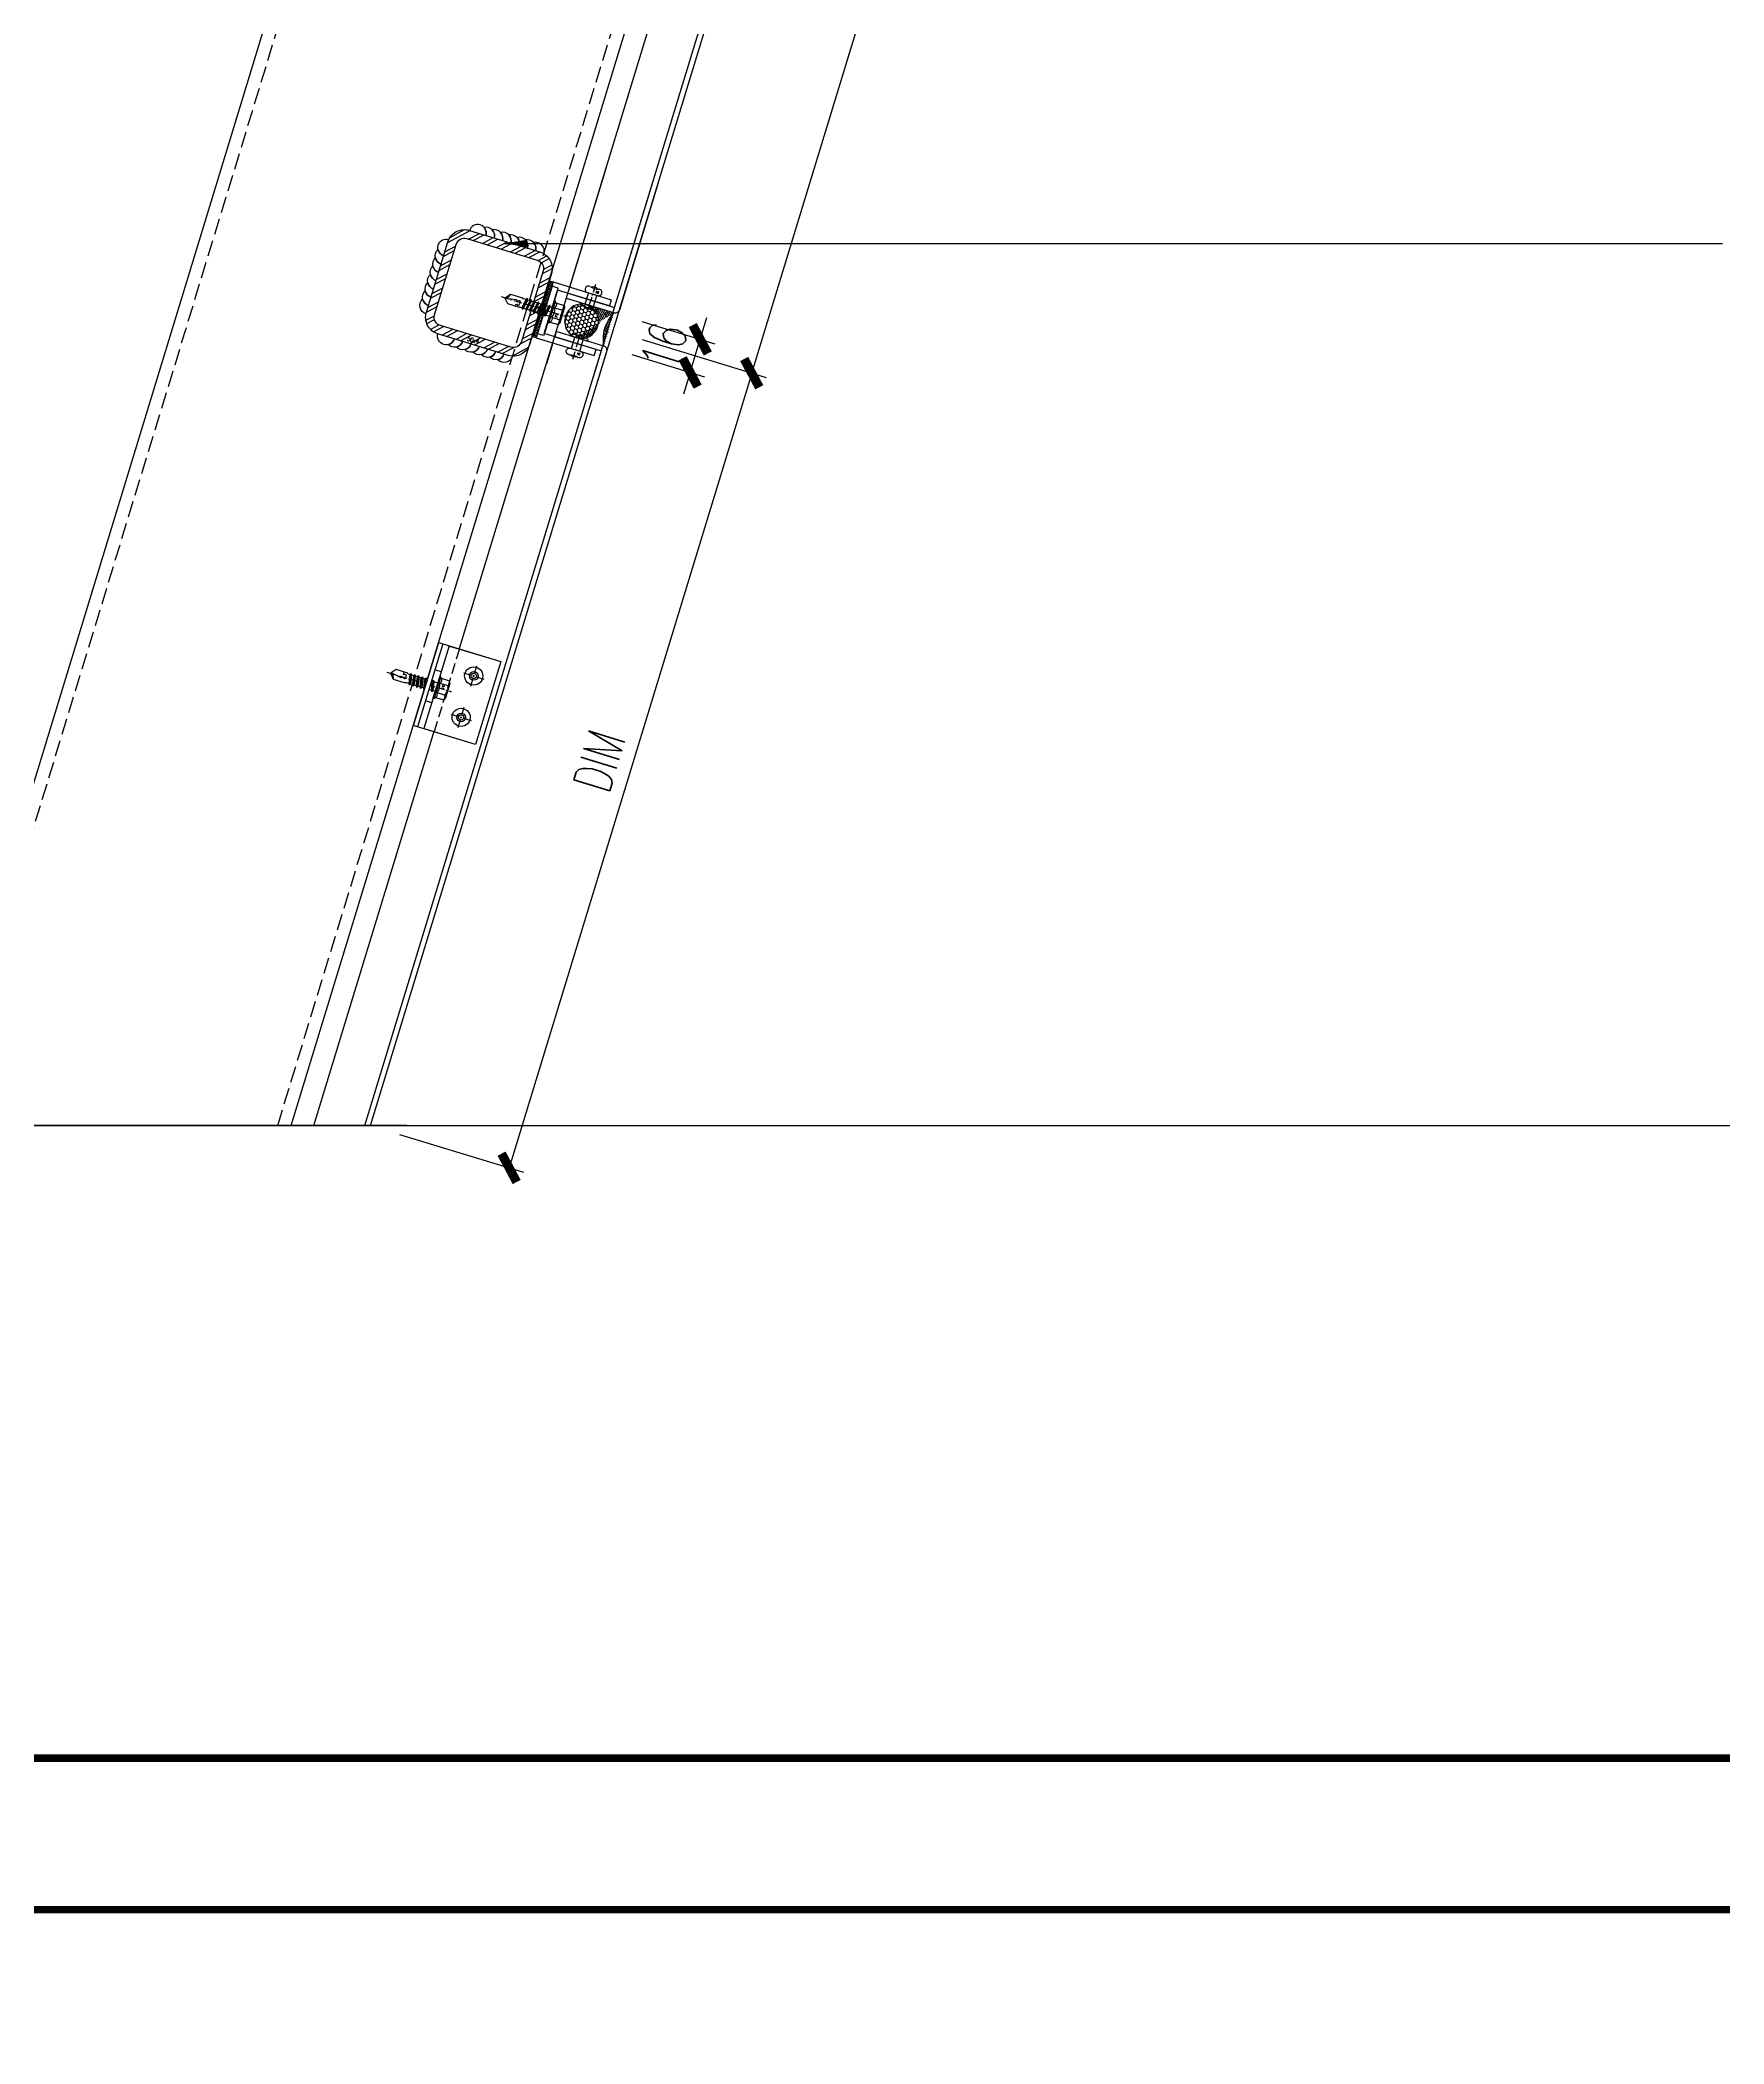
# Model space of a CAD drawing. Extents: x -160106 to 966792, y -663931 to 1550022.
# Drawn here: x -78784 to -78006, y -99664 to -98738 of the extents above; entities that cross this region are included whole.
import ezdxf
from ezdxf.enums import TextEntityAlignment as Align
from ezdxf.xclip import XClip

# ---------------------------------------------------------------- set-up
doc = ezdxf.new("R2010")
doc.units = 0
for name, pattern in [('CENTER', [2, 1.25, -0.25, 0.25, -0.25]), ('ZN-CENTER', [2, 1.25, -0.25, 0.25, -0.25]), ('ZN-DASH', [0.35, 0.25, -0.1])]:
    doc.linetypes.add(name, pattern=pattern)
for name, color, linetype in [('!ZN1-填充-8', 8, 'Continuous'), ('!ZN3-铝板幕墙-3', 3, 'Continuous'), ('!ZN4-辅助材料-1', 1, 'Continuous'), ('!ZN4-配件-11', 11, 'Continuous'), ('!ZN5-钢材投影-40', 40, 'Continuous'), ('!ZN5-钢材断面-2', 2, 'Continuous'), ('!ZN5-铝材投影-112', 112, 'Continuous'), ('!ZN6-虚线-8', 8, 'ZN-DASH'), ('0-cxFrame', 155, 'Continuous'), ('3符号', 173, 'Continuous'), ('DIM', 173, 'Continuous'), ('Fill', 8, 'Continuous'), ('焊缝', 8, 'Continuous')]:
    doc.layers.add(name, color=color, linetype=linetype)
doc.layers.add('0-cxText', color=131, linetype='Continuous', lineweight=25)
doc.layers.add('@ZN-型材编号（非打印层）', color=8, linetype='Continuous', plot=False)
doc.styles.add('cx_tuming', font='simhei.ttf')
doc.styles.add('cx_tuqian1', font='')
doc.styles.add('DHTEXT-1', font='ROMANS.shx', dxfattribs={"width": 0.7, "bigfont": 'CHINESE.shx'})
doc.styles.add('黑体', font='simhei.ttf', dxfattribs={"height": 12})
doc.styles.get('cx_tuqian1').set_extended_font_data('SimSun')
doc.dimstyles.new('ZN7', dxfattribs={"dimscale": 7, "dimtxt": 2.5, "dimasz": 1.5, "dimexe": 1, "dimexo": 2, "dimgap": 0.9, "dimtad": 1, "dimdec": 0, "dimdsep": 46, "dimtxsty": 'DHTEXT-1', "dimblk": 'ARCHTICK', "dimcen": 2.5, "dimclrd": 173, "dimclre": 173, "dimclrt": 7, "dimazin": 2, "dimtfac": 1, "dimtix": 1, "dimtmove": 2, "dimatfit": 3, "dimfxl": 0, "dimarcsym": 0})

# ---------------------------------------------------------------- blocks, each defined once
blk = doc.blocks.new('铝板16mm胶缝')
at = {"layer": '!ZN1-填充-8'}
h = blk.add_hatch(dxfattribs=at)
h.set_pattern_fill('HONEY', color=256, scale=0.7, angle=-270, style=0)
h.set_pattern_definition([(90, (10097.3199, 185.0233), (-0.9623705, 1.666875), [1.11125, -2.2225]), (210, (10097.3199, 185.0233), (-0.962370845, -1.6668748), [1.11125, -2.2225]), (150, (10097.3199, 185.0233), (-1.924741345, 2e-07), [-2.2225, 1.11125])])
edge = h.paths.add_edge_path()
edge.add_ellipse((-8.5, 14.57), major_axis=(-8, 0), ratio=0.974793, start_angle=0, end_angle=360)
h = blk.add_hatch(dxfattribs=at)
h.set_pattern_fill('ANSI35', color=256, scale=0.5, angle=-270, style=0)
h.set_pattern_definition([(135, (0, 0), (-1.12253, -1.12253), []), (135, (0, 1.1225), (-1.12253, -1.12253), [1.984375, -0.396875, 0, -0.396875])])
edge = h.paths.add_edge_path()
edge.add_line((-0.51, 1.37), (-0.5, 14.57))
edge.add_line((-16.5, 1.37), (-16.5, 14.57))
edge.add_ellipse((-8.5, 14.57), major_axis=(-8, 0), ratio=0.974793, start_angle=0, end_angle=180)
edge.add_arc((-8.5, -14.45), 17.72, 63.16567, 116.83433)
at = {"layer": '!ZN4-辅助材料-1', "ltscale": 0.5}
blk.add_arc((-8.5, -14.45), 17.72, 63.16567, 116.83433, dxfattribs=at)
blk.add_ellipse((-8.5, 14.57), major_axis=(-8, 0), ratio=0.974793, dxfattribs=at)
at = {"layer": 'Defpoints', "ltscale": 0.5}
for p in [(-16.5, -0.63), (-8.5, -0.63), (-0.5, -0.63)]:
    blk.add_point(p, dxfattribs=at)
blk = doc.blocks.new('*U3378')
at = {"color": 0, "linetype": 'ZN-CENTER', "ltscale": 3}
blk.add_line((24, 0), (-7.28, 0), dxfattribs=at)
at = {"ltscale": 10}
for p, q in [((-5.45, -3.46), (-5.45, 3.46)), ((-1.02, 4.62), (-4.95, 4.62)), ((-1.02, 2.31), (-4.95, 2.31)), ((-0.55, -5.12), (-0.55, 5.12)), ((-0.17, 5.48), (0, 4.84)), ((0, -4.84), (0, 4.84)), ((0, 2.08), (14.29, 2.08)), ((1.42, 2.73), (2.2, -2.73)), ((3.22, 2.73), (4, -2.73)), ((5.02, 2.73), (5.8, -2.73)), ((6.82, 2.73), (7.6, -2.73)), ((8.62, 2.73), (9.4, -2.73)), ((10.42, 2.73), (11.2, -2.73)), ((12.22, 2.73), (13, -2.73)), ((-1.02, -2.31), (-4.95, -2.31)), ((-1.02, -4.62), (-4.95, -4.62)), ((-0.17, -5.48), (0, -4.84)), ((14.29, -2.09), (0, -2.09))]:
    blk.add_line(p, q, dxfattribs=at)
for points in [[(1.83, -2.09), (1.05, 2.08), (1.42, 2.73), (1.79, 2.08), (2.57, -2.09), (2.2, -2.73)], [(3.63, -2.09), (2.85, 2.08), (3.22, 2.73), (3.59, 2.08), (4.37, -2.09), (4, -2.73)], [(5.43, -2.09), (4.65, 2.08), (5.02, 2.73), (5.39, 2.08), (6.17, -2.09), (5.8, -2.73)], [(7.23, -2.09), (6.45, 2.08), (6.82, 2.73), (7.19, 2.08), (7.97, -2.09), (7.6, -2.73)], [(9.03, -2.09), (8.25, 2.08), (8.62, 2.73), (8.99, 2.08), (9.77, -2.09), (9.4, -2.73)], [(10.83, -2.09), (10.05, 2.08), (10.42, 2.73), (10.79, 2.08), (11.57, -2.09), (11.2, -2.73)], [(12.63, -2.09), (11.85, 2.08), (12.22, 2.73), (12.59, 2.08), (13.37, -2.09), (13, -2.73)]]:
    blk.add_lwpolyline(points, close=True, dxfattribs=at)
for points in [[(14.29, -2.09, -0.414214), (14.45, -2.24), (14.45, -2.32), (20.18, -2.32), (22, -0.26), (22, 0.26), (20.18, 2.32), (14.45, 2.32), (14.45, 2.24, -0.414214), (14.29, 2.08)], [(16.51, -2.32), (16.36, -1.2), (15.83, -1.52, -0.530462), (15.03, -1.17), (14.81, 0.1, -0.651316), (15.47, 0.54), (16, 0.21), (16.77, 0.66), (22, -0.26, -0.201226), (20.18, 2.32)]]:
    blk.add_lwpolyline(points, format="xyb", dxfattribs=at)
for centre, radius, start, end in [((-3.87, 3.46), 1.58, 133.17355, 226.82645), ((0.13, 0), 5.58, 155.5673, 204.4327), ((0.07, 3.46), 1.58, 133.17355, 226.82645), ((4.07, 0), 5.58, 155.5673, 204.4327), ((7.48, -2.87), 11.32, 132.49215, 138.60636), ((-3.87, -3.46), 1.58, 133.17355, 226.82645), ((0.07, -3.46), 1.58, 133.17355, 226.82645), ((7.48, 2.87), 11.32, 221.39356, 227.50785)]:
    blk.add_arc(centre, radius, start, end, dxfattribs=at)
at = {"layer": 'Defpoints', "color": 0, "ltscale": 10, "style": 'DHTEXT-1', "width": 0.7}
blk.add_text('5.5', height=1, rotation=90, dxfattribs=at).set_placement((-2.46, -0.93), align=Align.CENTER)
blk = doc.blocks.new('铝板连接件1(新规)')
at = {"layer": '!ZN1-填充-8'}
h = blk.add_hatch(dxfattribs=at)
h.set_pattern_fill('NET3', color=256, scale=0.4, angle=180, style=0)
h.set_pattern_definition([(180, (18968.597, 39999.0891), (-1e-15, -1.27), []), (240, (18968.597, 39999.0891), (1.099852263, -0.635), []), (300, (18968.597, 39999.0891), (1.099852263, 0.635), [])])
h.paths.add_polyline_path([(-13.5, 2), (-13.5, 0), (13.5, 0), (13.5, 2)])
at = {"layer": '!ZN4-辅助材料-1', "ltscale": 5}
blk.add_lwpolyline([(-13.5, 2), (-13.5, 0), (13.5, 0), (13.5, 2)], close=True, dxfattribs=at)
at = {"layer": '!ZN5-铝材投影-112'}
for points in [[(11.5, 2), (-13.5, 2), (-13.5, 30), (-10.5, 30), (-10.5, 5), (11.5, 5)], [(-11.5, 2), (13.5, 2), (13.5, 30), (10.5, 30), (10.5, 5), (-11.5, 5)]]:
    blk.add_lwpolyline(points, close=True, dxfattribs=at)
at = {"layer": '!ZN4-配件-11', "color": 1, "rotation": 270}
blk.add_blockref('*U3378', (0, 5), dxfattribs=at)
blk = doc.blocks.new('*U3563')
at = {"color": 0, "linetype": 'CENTER', "ltscale": 3}
blk.add_line((10.01, 0), (-2.45, 0), dxfattribs=at)
at = {"linetype": 'ByBlock', "lineweight": -2, "ltscale": 10}
for p, q in [((-1.2, -3), (-1.2, 3)), ((0, 4.2), (0, -4.2)), ((5.5, 2), (0, 2)), ((5.5, 2.5), (5.5, -2.5)), ((5.5, -2), (0, -2))]:
    blk.add_line(p, q, dxfattribs=at)
for centre, radius, start, end in [((4.42, 0), 5.96, 160.39505, 199.60495), ((0, 3), 1.2, 90, 180), ((7, 2.5), 1.5, 348.44804, 180), ((16.17, 0), 8, 164.33085, 195.66915), ((6.19, 0), 2.67, 323.22662, 36.78433), ((0, -3), 1.2, 180, 270), ((7, -2.5), 1.5, 180, 11.55196)]:
    blk.add_arc(centre, radius, start, end, dxfattribs=at)
at = {"layer": 'Defpoints', "color": 0, "ltscale": 10, "style": 'DHTEXT-1', "width": 0.7}
blk.add_text('D4', height=1, rotation=90, dxfattribs=at).set_placement((7.37, -1.85), align=Align.CENTER)
blk = doc.blocks.new('*U2369')
at = {"layer": '!ZN3-铝板幕墙-3'}
for p, q in [((-13.5, -5), (-71.45, -5)), ((13.5, -5), (23.65, -5))]:
    blk.add_line(p, q, dxfattribs=at)
for points in [[(-71.45, -30), (-10, -30, 0.414214), (-8, -28), (-8, -5), (-10.5, -5), (-10.5, -27, -0.414214), (-11, -27.5), (-71.45, -27.5)], [(23.65, -30), (10, -30, -0.414214), (8, -28), (8, -5), (10.5, -5), (10.5, -27, 0.414214), (11, -27.5), (23.65, -27.5)]]:
    blk.add_lwpolyline(points, format="xyb", dxfattribs=at)
at = {"layer": '!ZN4-辅助材料-1'}
blk.add_blockref('铝板16mm胶缝', (8.5, -29.37), dxfattribs=at)
at = {"layer": '!ZN4-配件-11', "rotation": 180}
blk.add_blockref('铝板连接件1(新规)', (0, 5), dxfattribs=at)
at = {"layer": '!ZN4-配件-11', "color": 1, "xscale": -1}
blk.add_blockref('*U3563', (-8, -16), dxfattribs=at)
at = {"layer": '!ZN4-配件-11', "color": 1}
blk.add_blockref('*U3563', (8, -16), dxfattribs=at)
blk = doc.blocks.new('*U1991')
at = {"color": 0, "linetype": 'ZN-CENTER', "ltscale": 3}
blk.add_line((24, 0), (-7.28, 0), dxfattribs=at)
at = {"ltscale": 10}
for p, q in [((-5.45, -3.46), (-5.45, 3.46)), ((-1.02, 4.62), (-4.95, 4.62)), ((-1.02, 2.31), (-4.95, 2.31)), ((-0.55, -5.12), (-0.55, 5.12)), ((-0.17, 5.48), (0, 4.84)), ((0, -4.84), (0, 4.84)), ((0, 2.08), (14.29, 2.08)), ((1.42, 2.73), (2.2, -2.73)), ((3.22, 2.73), (4, -2.73)), ((5.02, 2.73), (5.8, -2.73)), ((6.82, 2.73), (7.6, -2.73)), ((8.62, 2.73), (9.4, -2.73)), ((10.42, 2.73), (11.2, -2.73)), ((12.22, 2.73), (13, -2.73)), ((-1.02, -2.31), (-4.95, -2.31)), ((-1.02, -4.62), (-4.95, -4.62)), ((-0.17, -5.48), (0, -4.84)), ((14.29, -2.09), (0, -2.09))]:
    blk.add_line(p, q, dxfattribs=at)
for points in [[(1.83, -2.09), (1.05, 2.08), (1.42, 2.73), (1.79, 2.08), (2.57, -2.09), (2.2, -2.73)], [(3.63, -2.09), (2.85, 2.08), (3.22, 2.73), (3.59, 2.08), (4.37, -2.09), (4, -2.73)], [(5.43, -2.09), (4.65, 2.08), (5.02, 2.73), (5.39, 2.08), (6.17, -2.09), (5.8, -2.73)], [(7.23, -2.09), (6.45, 2.08), (6.82, 2.73), (7.19, 2.08), (7.97, -2.09), (7.6, -2.73)], [(9.03, -2.09), (8.25, 2.08), (8.62, 2.73), (8.99, 2.08), (9.77, -2.09), (9.4, -2.73)], [(10.83, -2.09), (10.05, 2.08), (10.42, 2.73), (10.79, 2.08), (11.57, -2.09), (11.2, -2.73)], [(12.63, -2.09), (11.85, 2.08), (12.22, 2.73), (12.59, 2.08), (13.37, -2.09), (13, -2.73)]]:
    blk.add_lwpolyline(points, close=True, dxfattribs=at)
for points in [[(14.29, -2.09, -0.414214), (14.45, -2.24), (14.45, -2.32), (20.18, -2.32), (22, -0.26), (22, 0.26), (20.18, 2.32), (14.45, 2.32), (14.45, 2.24, -0.414214), (14.29, 2.08)], [(16.51, -2.32), (16.36, -1.2), (15.83, -1.52, -0.530462), (15.03, -1.17), (14.81, 0.1, -0.651316), (15.47, 0.54), (16, 0.21), (16.77, 0.66), (22, -0.26, -0.201226), (20.18, 2.32)]]:
    blk.add_lwpolyline(points, format="xyb", dxfattribs=at)
for centre, radius, start, end in [((-3.87, 3.46), 1.58, 133.17355, 226.82645), ((0.13, 0), 5.58, 155.5673, 204.4327), ((0.07, 3.46), 1.58, 133.17355, 226.82645), ((4.07, 0), 5.58, 155.5673, 204.4327), ((7.48, -2.87), 11.32, 132.49215, 138.60636), ((-3.87, -3.46), 1.58, 133.17355, 226.82645), ((0.07, -3.46), 1.58, 133.17355, 226.82645), ((7.48, 2.87), 11.32, 221.39356, 227.50785)]:
    blk.add_arc(centre, radius, start, end, dxfattribs=at)
at = {"layer": 'Defpoints', "color": 0, "ltscale": 10, "style": 'DHTEXT-1', "width": 0.7}
blk.add_text('5.5', height=1, rotation=90, dxfattribs=at).set_placement((-2.46, -0.93), align=Align.CENTER)
blk = doc.blocks.new('*U2070')
at = {"color": 0, "linetype": 'CENTER', "ltscale": 3}
for p, q in [((4.88, 0), (-4.88, 0)), ((0, 4.88), (0, -4.88))]:
    blk.add_line(p, q, dxfattribs=at)
at = {"linetype": 'ByBlock', "ltscale": 10}
for radius in [4.2, 2, 1.23]:
    blk.add_circle((0, 0), radius, dxfattribs=at)
blk = doc.blocks.new('*U2372')
at = {"ltscale": 0.125}
blk.add_wipeout([(-20, -30), (20, -30), (20, -5), (-20, -5)], dxfattribs=at).dxf.layer = '!ZN6-虚线-8'
at = {"layer": '!ZN1-填充-8'}
h = blk.add_hatch(dxfattribs=at)
h.set_pattern_fill('NET3', color=256, scale=0.75, angle=180, style=0)
h.set_pattern_definition([(180, (-1731.706, 294.7402), (-3e-16, -2.38125), []), (240, (-1731.706, 294.7402), (2.062223, -1.190625), []), (300, (-1731.706, 294.7402), (2.062223, 1.190625), [])])
h.paths.add_polyline_path([(20, 0), (-20, 0), (-20, -2), (20, -2)])
at = {"layer": '!ZN5-铝材投影-112'}
blk.add_lwpolyline([(20, -2), (-20, -2), (-20, -30), (20, -30)], close=True, dxfattribs=at)
at = {"layer": '!ZN6-虚线-8', "linetype": 'ZN-DASH', "ltscale": 10}
for p, q in [((-7.5, -5), (-7.5, -2)), ((7.5, -5), (7.5, -2))]:
    blk.add_line(p, q, dxfattribs=at)
at = {"layer": '!ZN6-虚线-8', "color": 8, "linetype": 'ZN-DASH', "ltscale": 20}
blk.add_line((-20, -10), (20, -10), dxfattribs=at)
at = {"layer": '!ZN4-配件-11', "color": 1, "xscale": -1, "rotation": 270}
for name, p in [('*U1991', (0, -5)), ('*U2070', (-10, -20)), ('*U2070', (10, -20))]:
    blk.add_blockref(name, p, dxfattribs=at)
at = {"ltscale": 0.25}
blk.add_wipeout([(20, 0), (20, -2), (-20, -2), (-20, 0)], dxfattribs=at).dxf.layer = '!ZN4-辅助材料-1'
at = {"layer": '!ZN4-辅助材料-1'}
blk.add_lwpolyline([(20, 0), (-20, 0), (-20, -2), (20, -2)], close=True, dxfattribs=at)
at = {"layer": '!ZN5-铝材投影-112', "ltscale": 0.25}
blk.add_line((-20, -5), (20, -5), dxfattribs=at)
blk = doc.blocks.new('方管钢50x4')
at = {"layer": 'Fill'}
h = blk.add_hatch(dxfattribs=at)
h.set_pattern_fill('ANSI32', color=8, scale=0.5, style=0)
h.set_pattern_definition([(45, (-2819.7443, -883.732), (-3.367596, 3.367596), []), (45, (-2817.499, -883.732), (-3.367596, 3.367596), [])])
edge = h.paths.add_edge_path(flags=16)
edge.add_line((-17, 21), (17, 21))
edge.add_arc((17, 17), 4, 0, 90, ccw=False)
edge.add_line((21, 17), (21, -17))
edge.add_arc((17, -17), 4, 270, 360, ccw=False)
edge.add_line((17, -21), (-17, -21))
edge.add_arc((-17, -17), 4, 180, 270, ccw=False)
edge.add_line((-21, -17), (-21, 17))
edge.add_arc((-17, 17), 4, 90, 180, ccw=False)
edge = h.paths.add_edge_path()
edge.add_line((-17, 25), (17, 25))
edge.add_arc((17, 17), 8, 0, 90, ccw=False)
edge.add_line((25, 17), (25, -17))
edge.add_arc((17, -17), 8, 270, 360, ccw=False)
edge.add_line((17, -25), (-17, -25))
edge.add_arc((-17, -17), 8, 180, 270, ccw=False)
edge.add_line((-25, -17), (-25, 17))
edge.add_arc((-17, 17), 8, 90, 180, ccw=False)
for points in [[(-17, 25), (17, 25, -0.414214), (25, 17), (25, -17, -0.414214), (17, -25), (-17, -25, -0.414214), (-25, -17), (-25, 17, -0.414214)], [(-17, 21), (17, 21, -0.414214), (21, 17), (21, -17, -0.414214), (17, -21), (-17, -21, -0.414214), (-21, -17), (-21, 17, -0.414214)]]:
    blk.add_lwpolyline(points, format="xyb", close=True)
at = {"layer": '@ZN-型材编号（非打印层）', "style": 'DHTEXT-1', "width": 0.7}
blk.add_text('50x4', height=2, dxfattribs=at).set_placement((-0.51, -23.04), align=Align.MIDDLE_CENTER)
blk = doc.blocks.new('*U2371')
at = {"layer": '!ZN5-钢材断面-2'}
blk.add_blockref('方管钢50x4', (0, 0), dxfattribs=at)
blk = doc.blocks.new('20250825140909')
at = {"layer": '!ZN3-铝板幕墙-3'}
for p, q in [((-2118.51, 4975), (770.5, 14439)), ((-2096.01, 4971.64), (793.27, 14436.5)), ((-2093.51, 4971.27), (796.64, 14439))]:
    blk.add_line(p, q, dxfattribs=at)
at = {"layer": '!ZN5-钢材投影-40'}
for p, q in [((-1534.83, 6921.3), (766.97, 14461.67)), ((-1687.86, 6968.01), (597.18, 14453.47))]:
    blk.add_line(p, q, dxfattribs=at)
at = {"layer": '!ZN6-虚线-8', "ltscale": 30}
for p, q in [((-1540.57, 6923.05), (760.6, 14461.37)), ((-1682.12, 6966.26), (603.54, 14453.78))]:
    blk.add_line(p, q, dxfattribs=at)
at = {"layer": '焊缝', "ltscale": 30}
for points in [[(-285.12, 11035.72, 0.57735), (-289.85, 11040.78, -0.267949), (-288.95, 11036.89, 0.57735), (-293.67, 11041.95, -0.267949), (-292.77, 11038.05, 0.57735), (-297.5, 11043.12, -0.267949), (-296.6, 11039.22, 0.57735), (-301.33, 11044.29, -0.267949), (-300.42, 11040.39, 0.57735), (-305.15, 11045.45, -0.267949), (-304.25, 11041.56, 0.57735), (-308.98, 11046.62, -0.267949), (-308.08, 11042.73, 0.57735), (-312.8, 11047.79, -0.267949), (-311.9, 11043.89, 1), (-319.55, 11046.23, 1)], [(-339.6, 11007.85, -0.57735), (-341.13, 11014.61, 0.267949), (-338.41, 11011.68, -0.57735), (-339.95, 11018.43, 0.267949), (-337.23, 11015.5, -0.57735), (-338.76, 11022.25, 0.267949), (-336.05, 11019.32, -0.57735), (-337.58, 11026.07, 0.267949), (-334.86, 11023.14, -0.57735), (-336.39, 11029.89, 0.267949), (-333.68, 11026.96, -0.57735), (-335.21, 11033.72, 0.267949), (-332.49, 11030.78, -0.57735), (-334.03, 11037.54, 0.267949), (-331.31, 11034.6, -1), (-328.94, 11042.24, -1)], [(-299.62, 10988.22, -0.57735), (-306.37, 10986.66, 0.267949), (-303.45, 10989.39, -0.57735), (-310.2, 10987.83, 0.267949), (-307.27, 10990.56, -0.57735), (-314.02, 10989, 0.267949), (-311.1, 10991.73, -0.57735), (-317.85, 10990.16, 0.267949), (-314.92, 10992.89, -0.57735), (-321.67, 10991.33, 0.267949), (-318.75, 10994.06, -0.57735), (-325.5, 10992.5, 0.267949), (-322.58, 10995.23, -0.57735), (-329.33, 10993.67, 0.267949), (-326.4, 10996.4, -1), (-334.05, 10998.73, -1)]]:
    blk.add_lwpolyline(points, format="xyb", dxfattribs=at)
at = {"layer": '!ZN4-配件-11', "rotation": 343.0245005943809}
blk.add_blockref('*U2371', (-310.54, 11017.52), dxfattribs=at)
at = {"xscale": -1, "rotation": 73.02450059435307}
blk.add_blockref('*U2369', (-281.85, 11008.76), dxfattribs=at)
at = {"xscale": -1, "rotation": 73.02450059439599}
blk.add_blockref('*U2372', (-339.57, 10836.8), dxfattribs=at)
blk = doc.blocks.new('TK22.A2 L(Dragon)')
at = {"layer": '0-cxFrame', "color": 7, "const_width": 0.5}
blk.add_lwpolyline([(0, 0), (-594, 0), (-594, 420), (0, 420)], close=True, dxfattribs=at)
at = {"layer": '0-cxFrame', "const_width": 0.5}
blk.add_lwpolyline([(-80, 10), (-574, 10), (-574, 410), (-80, 410)], close=True, dxfattribs=at)
at = {"style": '黑体', "flags": 4}
blk.add_attdef('图幅', text='', height=3.3, dxfattribs=at).set_placement((-40, 3), align=Align.RIGHT)
at = {"layer": '0-cxText', "flags": 4}
for tag, height, style, p in [('建设单位', 3.5, 'cx_tuming', (-45, 240)), ('项目名称', 3.5, 'cx_tuming', (-45, 210)), ('子项名称', 3.5, 'cx_tuming', (-45, 180)), ('工程编号', 3.3, 'cx_tuqian1', (-35, 165)), ('图名1', 3.5, 'cx_tuming', (-45, 87)), ('图名2', 3.5, 'cx_tuming', (-45, 79)), ('图名3', 3.5, 'cx_tuming', (-45, 71)), ('出图日期', 3.3, 'cx_tuqian1', (-39, 60)), ('专业', 3.3, 'cx_tuqian1', (-55, 52)), ('图号', 3.3, 'cx_tuqian1', (-55, 44)), ('版次', 3.3, 'cx_tuqian1', (-20, 44))]:
    blk.add_attdef(tag, text='', height=height, dxfattribs=dict(at, style=style)).set_placement(p, align=Align.MIDDLE)
at = {"layer": 'Defpoints', "color": 6, "flags": 4}
for tag, height, style, p in [('tufu', 3.3, '黑体', (-12, 12)), ('dwfname', 4, 'cx_tuqian1', (-80, 3))]:
    blk.add_attdef(tag, text='', height=height, dxfattribs=dict(at, style=style)).set_placement(p, align=Align.RIGHT)
blk = doc.blocks.new('_ArchTick')
at = {"color": 0, "linetype": 'ByBlock', "const_width": 0.4}
blk.add_lwpolyline([(-0.5, -0.5), (0.5, 0.5)], dxfattribs=at)
blk = doc.blocks.new('*D1229')
at = {"layer": 'Defpoints', "color": 0, "ltscale": 70, "transparency": 16777216}
for p in [(-77928.08, -96934.66), (-77864.02, -96954.22), (-78519.71, -98872.76)]:
    blk.add_point(p, dxfattribs=at)
at = {"layer": 'DIM', "color": 173, "linetype": 'ByBlock', "lineweight": -2, "ltscale": 70, "transparency": 16777216}
for p, q in [((-77914.69, -96938.75), (-77857.33, -96956.26)), ((-78455.65, -98892.32), (-77864.02, -96954.22)), ((-78506.32, -98876.85), (-78448.96, -98894.36))]:
    blk.add_line(p, q, dxfattribs=at)
at = {"layer": 'DIM', "color": 173, "lineweight": -2, "ltscale": 70, "transparency": 16777216, "xscale": 10.5, "yscale": 10.5, "zscale": 10.5}
for p, rotation in [((-77864.02, -96954.22), 73.02450059439639), ((-78455.65, -98892.32), 253.0245005943964)]:
    blk.add_blockref('_ArchTick', p, dxfattribs=dict(at, rotation=rotation))
at = {"layer": 'DIM', "color": 7, "ltscale": 70, "transparency": 16777216, "insert": (-78174.23, -97918.87), "char_height": 17.5, "attachment_point": 5, "rotation": 73.0245, "style": 'DHTEXT-1'}
blk.add_mtext('DIM', dxfattribs=at)
blk = doc.blocks.new('*D1230')
at = {"layer": 'Defpoints', "color": 0, "ltscale": 70, "transparency": 16777216}
for p in [(-78519.71, -98872.76), (-78631.79, -99239.9), (-78567.73, -99259.46)]:
    blk.add_point(p, dxfattribs=at)
at = {"layer": 'DIM', "color": 173, "linetype": 'ByBlock', "lineweight": -2, "ltscale": 70, "transparency": 16777216}
for p, q in [((-78506.32, -98876.85), (-78448.96, -98894.36)), ((-78455.65, -98892.32), (-78567.73, -99259.46)), ((-78618.4, -99243.99), (-78561.03, -99261.5))]:
    blk.add_line(p, q, dxfattribs=at)
at = {"layer": 'DIM', "color": 173, "lineweight": -2, "ltscale": 70, "transparency": 16777216, "xscale": 10.5, "yscale": 10.5, "zscale": 10.5}
for p, rotation in [((-78455.65, -98892.32), 73.02450059439671), ((-78567.73, -99259.46), 253.0245005943967)]:
    blk.add_blockref('_ArchTick', p, dxfattribs=dict(at, rotation=rotation))
at = {"layer": 'DIM', "color": 7, "ltscale": 70, "transparency": 16777216, "insert": (-78526.08, -99071.49), "char_height": 17.5, "attachment_point": 5, "rotation": 73.0245, "style": 'DHTEXT-1'}
blk.add_mtext('DIM', dxfattribs=at)
blk = doc.blocks.new('*D1231')
at = {"layer": 'Defpoints', "color": 0, "ltscale": 70, "transparency": 16777216}
for p in [(-78519.77, -98864.38), (-78524.44, -98879.68), (-78479.43, -98876.69)]:
    blk.add_point(p, dxfattribs=at)
at = {"layer": 'DIM', "color": 173, "linetype": 'ByBlock', "lineweight": -2, "ltscale": 70, "transparency": 16777216}
for p, q in [((-78506.38, -98868.47), (-78472.74, -98878.74)), ((-78479.43, -98876.69), (-78476.37, -98866.65)), ((-78484.11, -98892), (-78479.43, -98876.69)), ((-78511.05, -98883.77), (-78477.41, -98894.04)), ((-78484.11, -98892), (-78487.17, -98902.04))]:
    blk.add_line(p, q, dxfattribs=at)
at = {"layer": 'DIM', "color": 173, "lineweight": -2, "ltscale": 70, "transparency": 16777216, "xscale": 10.5, "yscale": 10.5, "zscale": 10.5}
for p, rotation in [((-78479.43, -98876.69), 253.0245005943505), ((-78484.11, -98892), 73.02450059435051)]:
    blk.add_blockref('_ArchTick', p, dxfattribs=dict(at, rotation=rotation))
at = {"layer": 'DIM', "color": 7, "ltscale": 70, "transparency": 16777216, "insert": (-78496.16, -98879.95), "char_height": 17.5, "attachment_point": 5, "rotation": 73.0245, "style": 'DHTEXT-1'}
blk.add_mtext('16', dxfattribs=at)

msp = doc.modelspace()

# ---------------------------------------------------------------- block references
at = {"ltscale": 1000}
ref = msp.add_blockref('20250825140909', (-78266.56, -109872.76), dxfattribs=at)
XClip(ref).set_block_clipping_path([(-2183.3347694599, 10632.8616588831), (442.8824031012, 12938.0987578014)])

# ---------------------------------------------------------------- next in the draw order: linework, layer by layer
at = {"layer": '3符号'}
msp.add_lwpolyline([(-78614.99, -99239.9), (-79525.44, -99239.9), (-79528.94, -99253.9), (-79535.94, -99225.9), (-79539.44, -99239.9), (-80449.89, -99239.9)], dxfattribs=at)

# ---------------------------------------------------------------- next in the draw order: block references
at = {"layer": '0-cxFrame', "xscale": 7, "yscale": 7, "zscale": 7}
msp.add_blockref('TK22.A2 L(Dragon)', (-76953.4, -99602.2), dxfattribs=at)

# ---------------------------------------------------------------- next in the draw order: dimensions: what is measured, and where the dimension line sits
at = {"layer": 'DIM', "ltscale": 70}
for p2, distance, picture, middle in [((-77928.08, -96934.66), -66.98, '*D1229', (-78174.23, -97918.87)), ((-78631.79, -99239.9), 66.98, '*D1230', (-78526.08, -99071.49))]:
    dim = msp.add_aligned_dim(p1=(-78519.71, -98872.76), p2=p2, distance=distance, text='DIM', dimstyle='ZN7', dxfattribs=at)
    dim.commit()
    dim.dimension.update_dxf_attribs({"geometry": picture, "text_midpoint": middle})
dim = msp.add_aligned_dim(p1=(-78524.44, -98879.68), p2=(-78519.77, -98864.38), distance=-42.17, dimstyle='ZN7', dxfattribs=at)
dim.commit()
dim.dimension.update_dxf_attribs({"geometry": '*D1231', "text_midpoint": (-78496.16, -98879.95)})

# ---------------------------------------------------------------- next in the draw order: leaders
at = {"layer": 'DIM'}
msp.add_leader([(-78569.97, -98832.41), (-78179.67, -98832.41), (-78007.16, -98832.41)], dimstyle='ZN7', dxfattribs=at)

doc.saveas('drawing.dxf')
